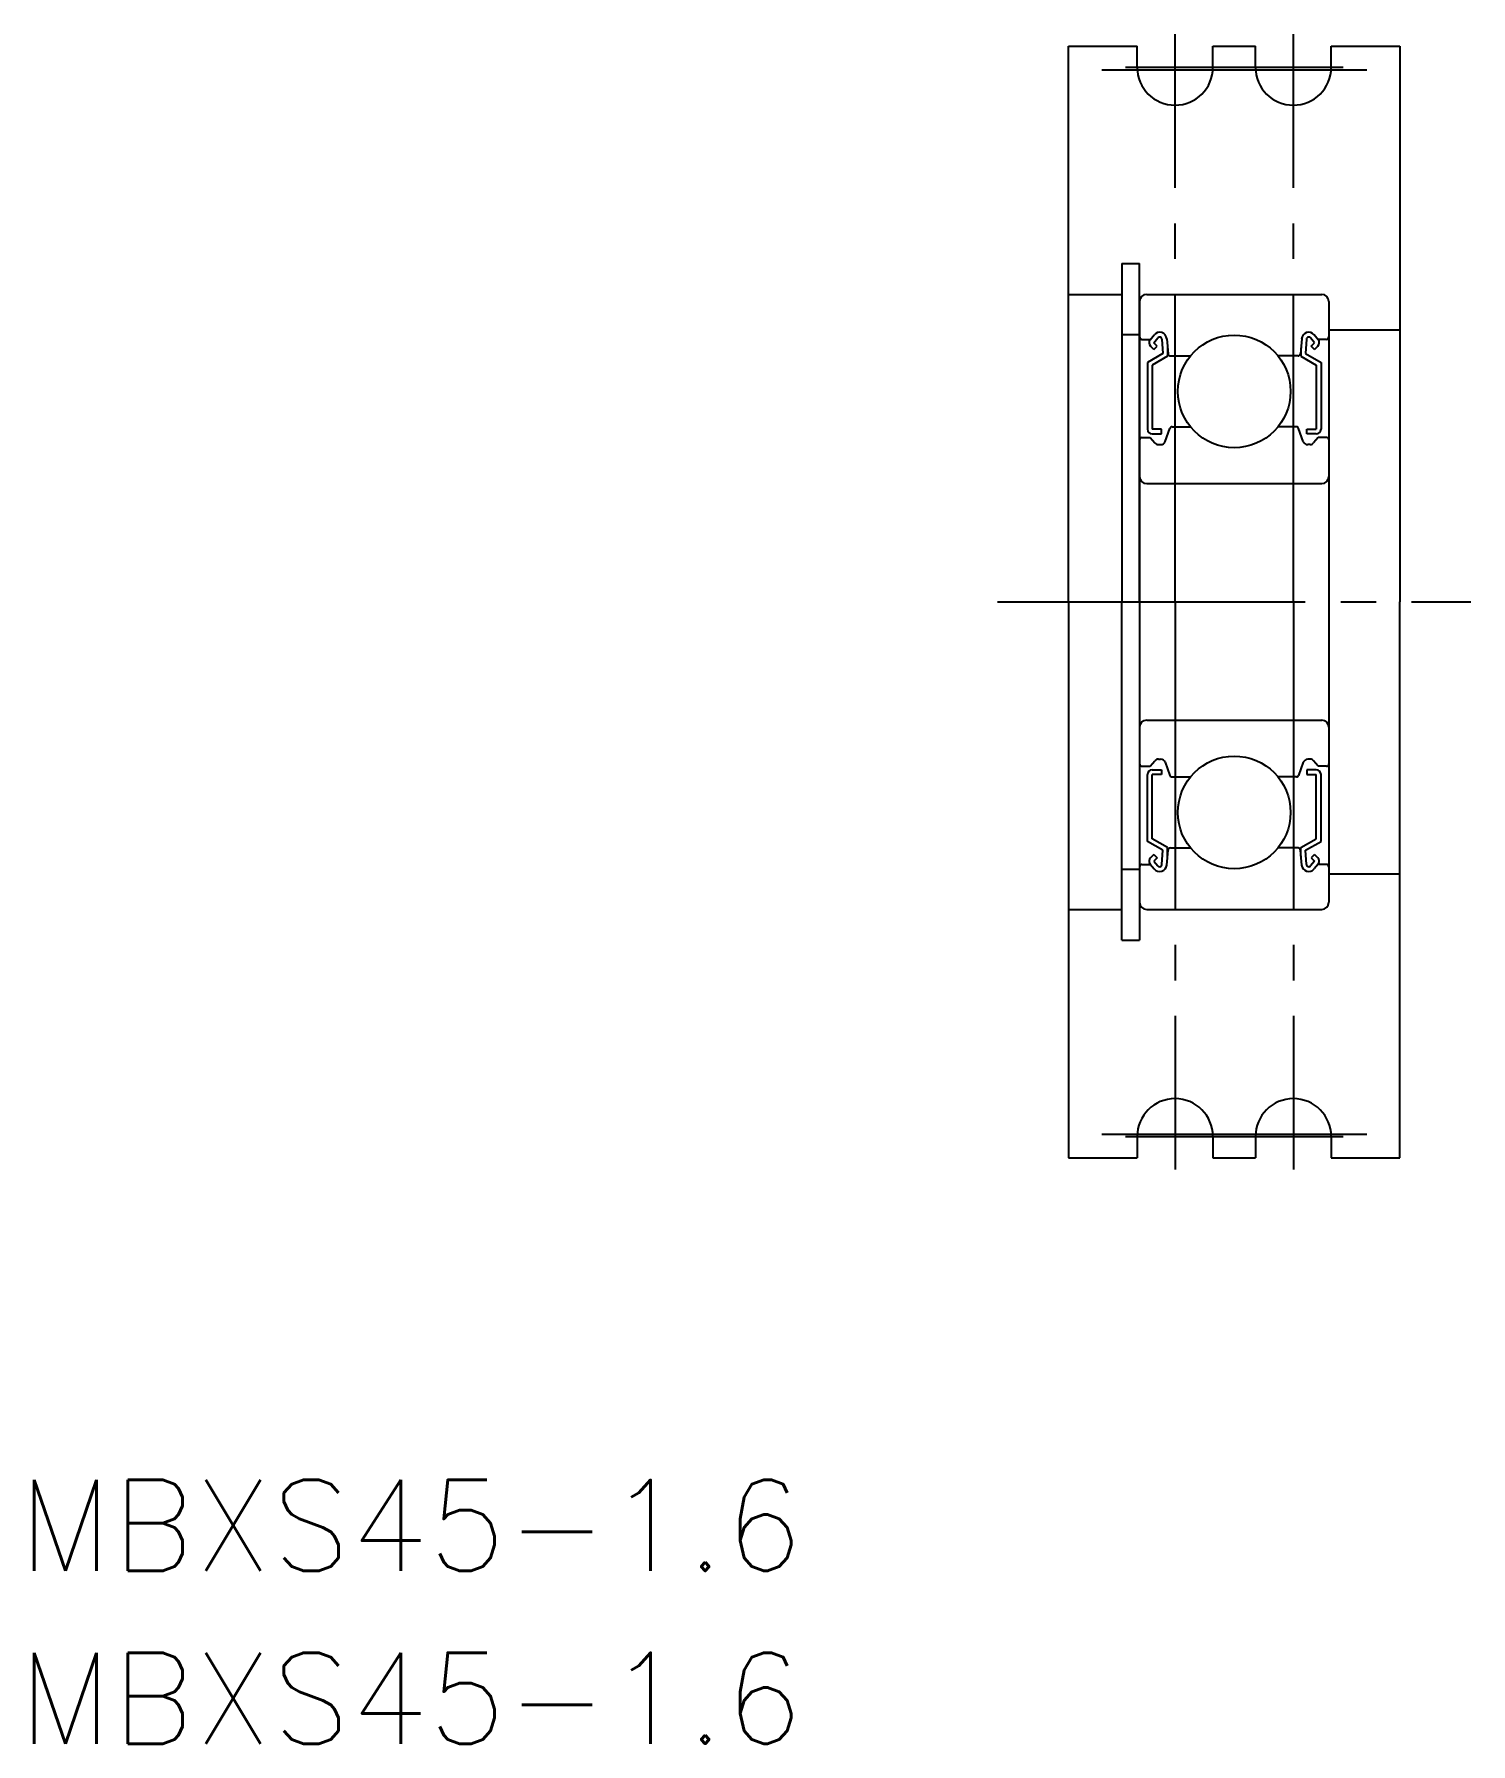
# Model space of a CAD drawing. Extents: x 80.8 to 141.5, y 156.6 to 228.8.
import ezdxf

# ---------------------------------------------------------------- set-up
doc = ezdxf.new("R2010")
doc.units = 0
doc.linetypes.add('CENTER', pattern=[17.5, 13, -1.5, 1.5, -1.5])
doc.layers.get('0').update_dxf_attribs({"linetype": 'CONTINUOUS'})
doc.layers.add('CENTER', color=1, linetype='CENTER')
doc.styles.get("Standard").update_dxf_attribs({"font": 'txt.shx', "bigfont": '@extfont2.shx'})

msp = doc.modelspace()

# ---------------------------------------------------------------- linework, layer by layer
at = {"color": 7, "linetype": 'CONTINUOUS'}
for p, q in [((124.49, 204.838), (124.49, 228.338)), ((124.49, 228.338), (127.39, 228.338)), ((127.39, 227.438), (127.39, 228.338)), ((130.59, 228.338), (132.39, 228.338)), ((130.59, 227.438), (130.59, 228.338)), ((132.39, 227.438), (132.39, 228.338)), ((135.59, 228.338), (138.49, 228.338)), ((135.59, 227.438), (135.59, 228.338)), ((138.49, 228.338), (138.49, 204.838)), ((126.74, 219.138), (126.74, 204.838)), ((126.74, 219.138), (127.49, 219.138)), ((127.49, 204.838), (127.49, 219.138)), ((124.49, 217.838), (126.74, 217.838)), ((127.79, 217.838), (135.19, 217.838)), ((127.49, 217.538), (127.49, 192.138)), ((135.49, 217.538), (135.49, 192.138)), ((126.74, 216.14), (127.49, 216.14)), ((127.938, 215.924), (128.109, 216.129)), ((135.041, 215.924), (134.871, 216.129)), ((135.49, 216.338), (138.49, 216.338)), ((127.59, 215.938), (127.95, 215.938)), ((128.092, 215.513), (127.95, 215.655)), ((128.092, 215.796), (128.262, 215.999)), ((128.233, 215.655), (128.092, 215.796)), ((128.092, 215.513), (128.233, 215.655)), ((128.438, 215.94), (128.471, 215.339)), ((128.638, 215.962), (128.693, 215.33)), ((128.671, 215.584), (128.671, 215.223)), ((134.342, 215.962), (134.287, 215.33)), ((134.309, 215.584), (134.309, 215.223)), ((134.541, 215.94), (134.509, 215.339)), ((134.888, 215.796), (134.718, 215.999)), ((134.747, 215.655), (134.888, 215.796)), ((134.888, 215.513), (134.747, 215.655)), ((134.888, 215.513), (135.029, 215.655)), ((135.39, 215.938), (135.03, 215.938)), ((128.471, 215.339), (127.821, 214.963)), ((127.821, 214.963), (127.821, 212.138)), ((128.671, 215.223), (128.021, 214.848)), ((128.021, 214.848), (128.021, 212.138)), ((128.792, 215.238), (129.64, 215.238)), ((134.187, 215.238), (133.339, 215.238)), ((134.309, 215.223), (134.959, 214.848)), ((134.509, 215.339), (135.159, 214.963)), ((134.959, 214.848), (134.959, 212.138)), ((135.159, 214.963), (135.159, 212.138)), ((127.59, 211.788), (127.94, 211.788)), ((127.94, 211.788), (128.131, 211.56)), ((128.421, 212.138), (128.021, 212.138)), ((128.021, 211.938), (128.421, 211.938)), ((128.421, 211.938), (128.421, 212.138)), ((128.569, 211.62), (128.77, 212.173)), ((128.864, 212.238), (129.64, 212.238)), ((134.116, 212.238), (133.339, 212.238)), ((134.411, 211.62), (134.21, 212.173)), ((134.559, 212.138), (134.959, 212.138)), ((134.559, 211.938), (134.559, 212.138)), ((134.959, 211.938), (134.559, 211.938)), ((135.04, 211.788), (134.848, 211.56)), ((135.39, 211.788), (135.04, 211.788)), ((128.285, 211.488), (128.381, 211.488)), ((134.695, 211.488), (134.599, 211.488)), ((127.79, 209.838), (135.19, 209.838)), ((124.49, 204.838), (124.49, 181.338)), ((126.74, 190.538), (126.74, 204.838)), ((127.49, 204.838), (127.49, 190.538)), ((138.49, 181.338), (138.49, 204.838)), ((127.79, 199.838), (135.19, 199.838)), ((127.94, 197.888), (128.131, 198.117)), ((128.285, 198.188), (128.381, 198.188)), ((128.569, 198.057), (128.77, 197.504)), ((134.411, 198.057), (134.21, 197.504)), ((134.695, 198.188), (134.599, 198.188)), ((135.04, 197.888), (134.848, 198.117)), ((127.59, 197.888), (127.94, 197.888)), ((127.821, 194.713), (127.821, 197.538)), ((128.021, 197.738), (128.421, 197.738)), ((128.421, 197.538), (128.021, 197.538)), ((128.021, 194.828), (128.021, 197.538)), ((128.421, 197.738), (128.421, 197.538)), ((128.864, 197.438), (129.64, 197.438)), ((134.116, 197.438), (133.339, 197.438)), ((134.959, 197.738), (134.559, 197.738)), ((134.559, 197.738), (134.559, 197.538)), ((134.559, 197.538), (134.959, 197.538)), ((134.959, 194.828), (134.959, 197.538)), ((135.39, 197.888), (135.04, 197.888)), ((135.159, 194.713), (135.159, 197.538)), ((128.471, 194.337), (127.821, 194.713)), ((128.671, 194.453), (128.021, 194.828)), ((128.671, 194.092), (128.671, 194.453)), ((128.792, 194.438), (129.64, 194.438)), ((134.187, 194.438), (133.339, 194.438)), ((134.309, 194.453), (134.959, 194.828)), ((134.309, 194.092), (134.309, 194.453)), ((134.509, 194.337), (135.159, 194.713)), ((127.59, 193.738), (127.95, 193.738)), ((127.938, 193.752), (128.109, 193.548)), ((128.092, 194.163), (127.95, 194.022)), ((128.092, 194.163), (128.233, 194.021)), ((128.233, 194.021), (128.092, 193.88)), ((128.092, 193.88), (128.262, 193.678)), ((128.438, 193.737), (128.471, 194.337)), ((128.638, 193.714), (128.693, 194.347)), ((134.342, 193.714), (134.287, 194.347)), ((134.541, 193.737), (134.509, 194.337)), ((134.888, 193.88), (134.718, 193.678)), ((134.888, 194.163), (134.747, 194.021)), ((134.747, 194.021), (134.888, 193.88)), ((135.041, 193.752), (134.871, 193.548)), ((134.888, 194.163), (135.029, 194.022)), ((135.39, 193.738), (135.03, 193.738)), ((126.74, 193.537), (127.49, 193.537)), ((135.49, 193.338), (138.49, 193.338)), ((124.49, 191.838), (126.74, 191.838)), ((127.79, 191.838), (135.19, 191.838)), ((126.74, 190.538), (127.49, 190.538)), ((127.39, 182.238), (127.39, 181.338)), ((130.59, 182.238), (130.59, 181.338)), ((132.39, 182.238), (132.39, 181.338)), ((135.59, 182.238), (135.59, 181.338)), ((124.49, 181.338), (127.39, 181.338)), ((130.59, 181.338), (132.39, 181.338)), ((135.59, 181.338), (138.49, 181.338))]:
    msp.add_line(p, q, dxfattribs=at)
for centre in [(131.49, 213.738), (131.49, 195.938)]:
    msp.add_circle(centre, 2.381, dxfattribs=at)
for centre, radius, start, end in [((128.99, 227.438), 1.6, 180, 0), ((133.99, 227.438), 1.6, 180, 0), ((127.79, 217.538), 0.3, 90, 180), ((135.19, 217.538), 0.3, 0, 90), ((128.339, 215.937), 0.3, 4.93539, 140.13695), ((134.64, 215.937), 0.3, 39.86305, 175.06461), ((127.59, 216.038), 0.1, 180, 270), ((128.092, 215.796), 0.2, 140.13695, 225.00202), ((128.338, 215.934), 0.1, 3.10166, 139.95027), ((134.641, 215.934), 0.1, 40.04973, 176.89834), ((134.888, 215.796), 0.2, 314.99798, 39.86305), ((135.39, 216.038), 0.1, 270, 0), ((128.792, 215.338), 0.1, 184.93539, 270), ((134.187, 215.338), 0.1, 270, 355.06461), ((127.59, 211.688), 0.1, 90, 180.81025), ((128.021, 212.138), 0.2, 180, 270), ((128.864, 212.138), 0.1, 90, 159.99156), ((134.116, 212.138), 0.1, 20.00844, 90), ((134.959, 212.138), 0.2, 270, 0), ((135.39, 211.688), 0.1, 359.18975, 90), ((128.285, 211.688), 0.2, 219.97618, 270), ((128.381, 211.688), 0.2, 270, 339.99156), ((134.599, 211.688), 0.2, 200.00844, 270), ((134.695, 211.688), 0.2, 270, 320.02382), ((127.79, 210.138), 0.3, 180, 270), ((135.19, 210.138), 0.3, 270, 0), ((127.79, 199.538), 0.3, 90, 180), ((135.19, 199.538), 0.3, 0, 90), ((128.285, 197.988), 0.2, 90, 140.02382), ((128.381, 197.988), 0.2, 20.00844, 90), ((134.599, 197.988), 0.2, 90, 159.99156), ((134.695, 197.988), 0.2, 39.97618, 90), ((127.59, 197.988), 0.1, 179.18975, 270), ((128.021, 197.538), 0.2, 90, 180), ((128.864, 197.538), 0.1, 200.00844, 270), ((134.116, 197.538), 0.1, 270, 339.99156), ((134.959, 197.538), 0.2, 0, 90), ((135.39, 197.988), 0.1, 270, 0.81025), ((128.792, 194.338), 0.1, 90, 175.06461), ((134.187, 194.338), 0.1, 4.93539, 90), ((127.59, 193.638), 0.1, 90, 180), ((128.092, 193.88), 0.2, 134.99798, 219.86305), ((128.339, 193.74), 0.3, 219.86305, 355.06461), ((128.338, 193.742), 0.1, 220.04973, 356.89834), ((134.64, 193.74), 0.3, 184.93539, 320.13695), ((134.641, 193.742), 0.1, 183.10166, 319.95027), ((134.888, 193.88), 0.2, 320.13695, 45.00202), ((135.39, 193.638), 0.1, 0, 90), ((127.79, 192.138), 0.3, 180, 270), ((135.19, 192.138), 0.3, 270, 0), ((128.99, 182.238), 1.6, 0, 180), ((133.99, 182.238), 1.6, 0, 180)]:
    msp.add_arc(centre, radius, start, end, dxfattribs=at)
at = {"layer": 'CENTER', "color": 1, "linetype": 'CENTER'}
for p, q in [((128.99, 204.838), (128.99, 228.838)), ((133.99, 204.838), (133.99, 228.838)), ((125.89, 227.338), (137.09, 227.338)), ((126.89, 227.438), (136.09, 227.438)), ((121.49, 204.838), (141.49, 204.838)), ((128.99, 204.838), (128.99, 180.838)), ((133.99, 204.838), (133.99, 180.838)), ((125.89, 182.338), (137.09, 182.338)), ((126.89, 182.238), (136.09, 182.238))]:
    msp.add_line(p, q, dxfattribs=at)

# ---------------------------------------------------------------- texts
at = {"color": 7, "linetype": 'CONTINUOUS'}
for p in [(80.111, 163.873), (80.111, 156.563)]:
    msp.add_text('MBXS45-1.6', height=3.8472, dxfattribs=at).set_placement(p)

doc.saveas('drawing.dxf')
